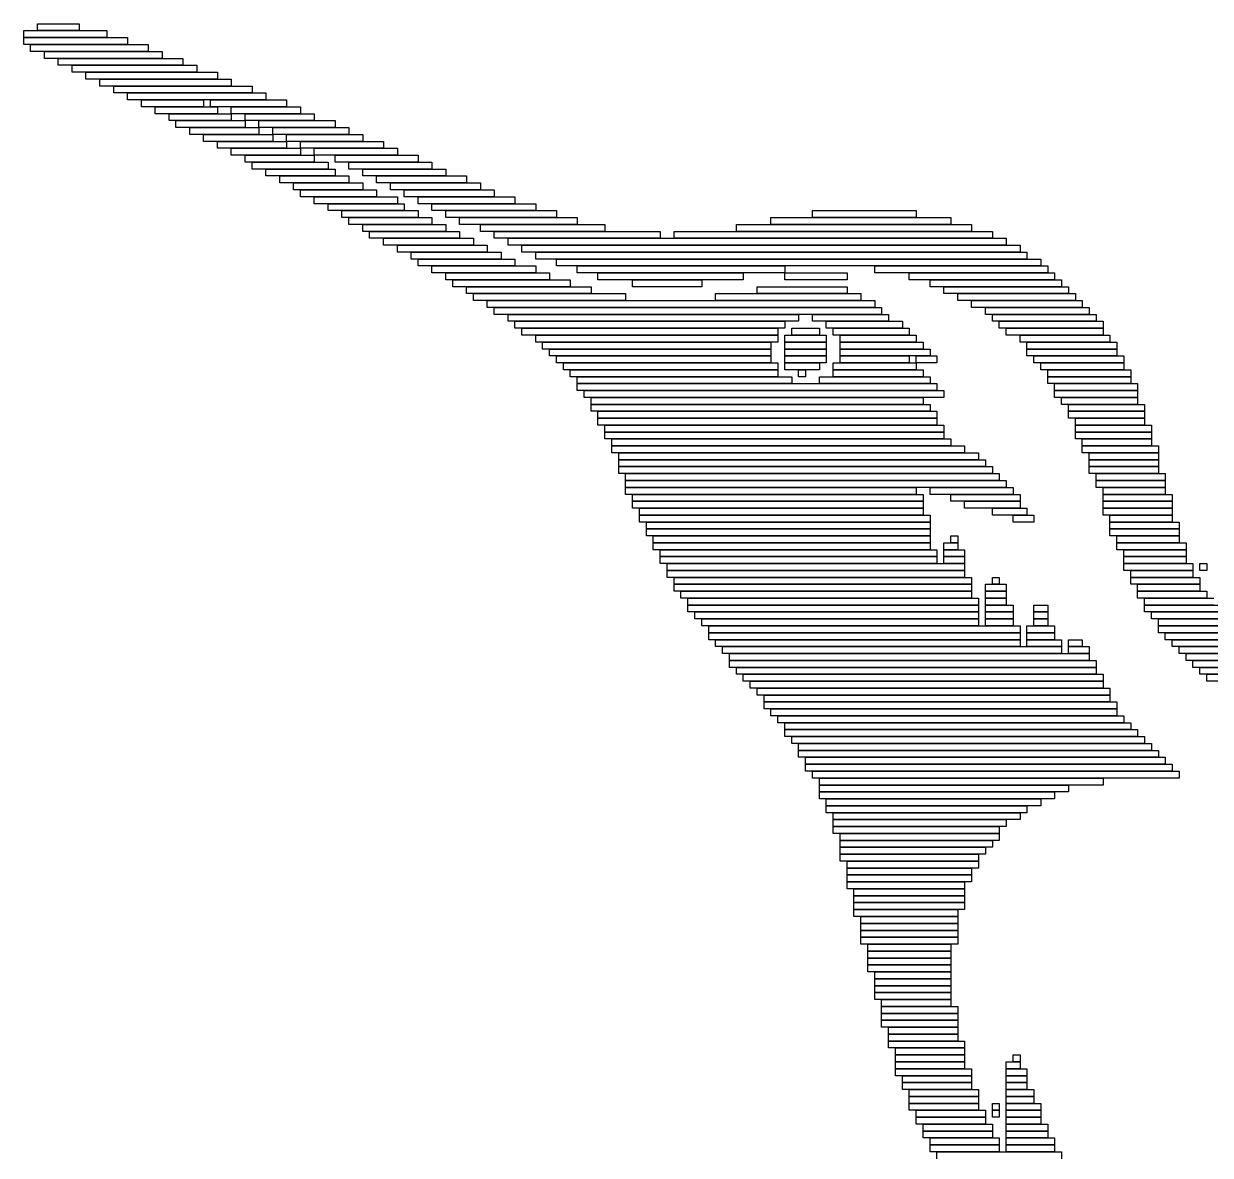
# Model space of a CAD drawing. Extents: x 309 to 714, y 307 to 718.
# Drawn here: x 309 to 480.5, y 509.5 to 673 of the extents above; entities that cross this region are included whole.
import ezdxf

# ---------------------------------------------------------------- set-up
doc = ezdxf.new("R2010")
doc.units = 0

msp = doc.modelspace()

# ---------------------------------------------------------------- linework, layer by layer
for p, q in [((311, 673), (317, 673)), ((311, 672), (311, 673)), ((317, 673), (317, 672)), ((309, 672), (321, 672)), ((309, 671), (309, 672)), ((321, 671), (309, 671)), ((309, 671), (324, 671)), ((309, 670), (309, 671)), ((317, 672), (311, 672)), ((321, 672), (321, 671)), ((324, 671), (324, 670)), ((324, 670), (309, 670)), ((310, 670), (327, 670)), ((310, 669), (310, 670)), ((327, 669), (310, 669)), ((312, 669), (329, 669)), ((312, 668), (312, 669)), ((327, 670), (327, 669)), ((329, 669), (329, 668)), ((329, 668), (312, 668)), ((314, 668), (332, 668)), ((314, 667), (314, 668)), ((332, 668), (332, 667)), ((332, 667), (314, 667)), ((316, 667), (334, 667)), ((316, 666), (316, 667)), ((334, 666), (316, 666)), ((318, 666), (337, 666)), ((318, 665), (318, 666)), ((334, 667), (334, 666)), ((337, 666), (337, 665)), ((337, 665), (318, 665)), ((320, 665), (339, 665)), ((320, 664), (320, 665)), ((339, 664), (320, 664)), ((322, 664), (342, 664)), ((322, 663), (322, 664)), ((339, 665), (339, 664)), ((342, 664), (342, 663)), ((342, 663), (322, 663)), ((324, 663), (344, 663)), ((324, 662), (324, 663)), ((344, 662), (324, 662)), ((326, 662), (335, 662)), ((326, 661), (326, 662)), ((335, 662), (335, 661)), ((336, 662), (347, 662)), ((336, 661), (336, 662)), ((344, 663), (344, 662)), ((347, 662), (347, 661)), ((335, 661), (326, 661)), ((328, 661), (337, 661)), ((328, 660), (328, 661)), ((347, 661), (336, 661)), ((337, 661), (337, 660)), ((339, 661), (349, 661)), ((339, 660), (339, 661)), ((349, 661), (349, 660)), ((337, 660), (328, 660)), ((330, 660), (339, 660)), ((330, 659), (330, 660)), ((339, 659), (330, 659)), ((331, 659), (341, 659)), ((331, 658), (331, 659)), ((349, 660), (339, 660)), ((339, 660), (339, 659)), ((341, 660), (351, 660)), ((341, 659), (341, 660)), ((351, 659), (341, 659)), ((341, 659), (341, 658)), ((343, 659), (354, 659)), ((343, 658), (343, 659)), ((351, 660), (351, 659)), ((354, 659), (354, 658)), ((341, 658), (331, 658)), ((333, 658), (343, 658)), ((333, 657), (333, 658)), ((343, 657), (333, 657)), ((335, 657), (345, 657)), ((335, 656), (335, 657)), ((354, 658), (343, 658)), ((343, 658), (343, 657)), ((345, 658), (356, 658)), ((345, 657), (345, 658)), ((356, 657), (345, 657)), ((345, 657), (345, 656)), ((347, 657), (358, 657)), ((347, 656), (347, 657)), ((356, 658), (356, 657)), ((358, 657), (358, 656)), ((345, 656), (335, 656)), ((337, 656), (347, 656)), ((337, 655), (337, 656)), ((358, 656), (347, 656)), ((347, 656), (347, 655)), ((349, 656), (361, 656)), ((349, 655), (349, 656)), ((361, 656), (361, 655)), ((347, 655), (337, 655)), ((339, 655), (349, 655)), ((339, 654), (339, 655)), ((349, 654), (339, 654)), ((341, 654), (351, 654)), ((341, 653), (341, 654)), ((361, 655), (349, 655)), ((349, 655), (349, 654)), ((351, 655), (363, 655)), ((351, 654), (351, 655)), ((363, 654), (351, 654)), ((351, 654), (351, 653)), ((354, 654), (366, 654)), ((354, 653), (354, 654)), ((363, 655), (363, 654)), ((366, 654), (366, 653)), ((351, 653), (341, 653)), ((342, 653), (353, 653)), ((342, 652), (342, 653)), ((353, 652), (342, 652)), ((344, 652), (354, 652)), ((344, 651), (344, 652)), ((353, 653), (353, 652)), ((366, 653), (354, 653)), ((354, 652), (354, 651)), ((356, 653), (368, 653)), ((356, 652), (356, 653)), ((368, 652), (356, 652)), ((358, 652), (370, 652)), ((358, 651), (358, 652)), ((368, 653), (368, 652)), ((370, 652), (370, 651)), ((354, 651), (344, 651)), ((346, 651), (356, 651)), ((346, 650), (346, 651)), ((356, 650), (346, 650)), ((348, 650), (358, 650)), ((348, 649), (348, 650)), ((356, 651), (356, 650)), ((370, 651), (358, 651)), ((358, 650), (358, 649)), ((360, 651), (373, 651)), ((360, 650), (360, 651)), ((373, 650), (360, 650)), ((362, 650), (375, 650)), ((362, 649), (362, 650)), ((373, 651), (373, 650)), ((375, 650), (375, 649)), ((358, 649), (348, 649)), ((349, 649), (360, 649)), ((349, 648), (349, 649)), ((360, 649), (360, 648)), ((375, 649), (362, 649)), ((364, 649), (377, 649)), ((364, 648), (364, 649)), ((377, 649), (377, 648)), ((360, 648), (349, 648)), ((351, 648), (363, 648)), ((351, 647), (351, 648)), ((363, 647), (351, 647)), ((353, 647), (364, 647)), ((353, 646), (353, 647)), ((363, 648), (363, 647)), ((377, 648), (364, 648)), ((364, 647), (364, 646)), ((366, 648), (380, 648)), ((366, 647), (366, 648)), ((380, 647), (366, 647)), ((368, 647), (383, 647)), ((368, 646), (368, 647)), ((380, 648), (380, 647)), ((383, 647), (383, 646)), ((364, 646), (353, 646)), ((355, 646), (366, 646)), ((355, 645), (355, 646)), ((366, 645), (355, 645)), ((356, 645), (368, 645)), ((356, 644), (356, 645)), ((366, 646), (366, 645)), ((383, 646), (368, 646)), ((368, 645), (368, 644)), ((370, 646), (386, 646)), ((370, 645), (370, 646)), ((386, 645), (370, 645)), ((372, 645), (389, 645)), ((372, 644), (372, 645)), ((386, 646), (386, 645)), ((389, 645), (389, 644)), ((417, 645), (443, 645)), ((417, 644), (417, 645)), ((423, 646), (438, 646)), ((423, 645), (423, 646)), ((438, 645), (423, 645)), ((438, 646), (438, 645)), ((443, 645), (443, 644)), ((368, 644), (356, 644)), ((358, 644), (370, 644)), ((358, 643), (358, 644)), ((370, 644), (370, 643)), ((389, 644), (372, 644)), ((375, 644), (393, 644)), ((375, 643), (375, 644)), ((393, 644), (393, 643)), ((412, 644), (446, 644)), ((412, 643), (412, 644)), ((443, 644), (417, 644)), ((446, 644), (446, 643)), ((370, 643), (358, 643)), ((359, 643), (372, 643)), ((359, 642), (359, 643)), ((372, 642), (359, 642)), ((361, 642), (374, 642)), ((361, 641), (361, 642)), ((372, 643), (372, 642)), ((374, 642), (374, 641)), ((393, 643), (375, 643)), ((377, 643), (401, 643)), ((377, 642), (377, 643)), ((401, 642), (377, 642)), ((379, 642), (451, 642)), ((379, 641), (379, 642)), ((401, 643), (401, 642)), ((403, 643), (449, 643)), ((403, 642), (403, 643)), ((449, 642), (403, 642)), ((446, 643), (412, 643)), ((449, 643), (449, 642)), ((451, 642), (451, 641)), ((374, 641), (361, 641)), ((363, 641), (376, 641)), ((363, 640), (363, 641)), ((376, 640), (363, 640)), ((365, 640), (378, 640)), ((365, 639), (365, 640)), ((376, 641), (376, 640)), ((378, 640), (378, 639)), ((451, 641), (379, 641)), ((381, 641), (453, 641)), ((381, 640), (381, 641)), ((453, 640), (381, 640)), ((383, 640), (454, 640)), ((383, 639), (383, 640)), ((453, 641), (453, 640)), ((454, 640), (454, 639)), ((378, 639), (365, 639)), ((366, 639), (380, 639)), ((366, 638), (366, 639)), ((380, 638), (366, 638)), ((368, 638), (383, 638)), ((368, 637), (368, 638)), ((380, 639), (380, 638)), ((454, 639), (383, 639)), ((383, 638), (383, 637)), ((386, 639), (456, 639)), ((386, 638), (386, 639)), ((456, 638), (386, 638)), ((389, 638), (419, 638)), ((389, 637), (389, 638)), ((419, 638), (419, 637)), ((432, 638), (457, 638)), ((432, 637), (432, 638)), ((456, 639), (456, 638)), ((457, 638), (457, 637)), ((383, 637), (368, 637)), ((370, 637), (385, 637)), ((370, 636), (370, 637)), ((385, 637), (385, 636)), ((419, 637), (389, 637)), ((392, 637), (413, 637)), ((392, 636), (392, 637)), ((413, 637), (413, 636)), ((419, 637), (428, 637)), ((419, 636), (419, 637)), ((428, 637), (428, 636)), ((457, 637), (432, 637)), ((437, 637), (458, 637)), ((437, 636), (437, 637)), ((458, 637), (458, 636)), ((385, 636), (370, 636)), ((371, 636), (388, 636)), ((371, 635), (371, 636)), ((388, 635), (371, 635)), ((373, 635), (391, 635)), ((373, 634), (373, 635)), ((388, 636), (388, 635)), ((391, 635), (391, 634)), ((413, 636), (392, 636)), ((397, 636), (407, 636)), ((397, 635), (397, 636)), ((407, 635), (397, 635)), ((407, 636), (407, 635)), ((415, 635), (428, 635)), ((415, 634), (415, 635)), ((428, 636), (419, 636)), ((428, 635), (428, 634)), ((458, 636), (437, 636)), ((440, 636), (459, 636)), ((440, 635), (440, 636)), ((459, 635), (440, 635)), ((442, 635), (460, 635)), ((442, 634), (442, 635)), ((459, 636), (459, 635)), ((460, 635), (460, 634)), ((391, 634), (373, 634)), ((374, 634), (396, 634)), ((374, 633), (374, 634)), ((396, 633), (374, 633)), ((376, 633), (432, 633)), ((376, 632), (376, 633)), ((396, 634), (396, 633)), ((409, 634), (430, 634)), ((409, 633), (409, 634)), ((430, 633), (409, 633)), ((428, 634), (415, 634)), ((430, 634), (430, 633)), ((432, 633), (432, 632)), ((460, 634), (442, 634)), ((444, 634), (461, 634)), ((444, 633), (444, 634)), ((461, 633), (444, 633)), ((446, 633), (462, 633)), ((446, 632), (446, 633)), ((461, 634), (461, 633)), ((462, 633), (462, 632)), ((432, 632), (376, 632)), ((377, 632), (433, 632)), ((377, 631), (377, 632)), ((433, 632), (433, 631)), ((462, 632), (446, 632)), ((448, 632), (463, 632)), ((448, 631), (448, 632)), ((463, 632), (463, 631)), ((433, 631), (377, 631)), ((379, 631), (421, 631)), ((379, 630), (379, 631)), ((421, 630), (379, 630)), ((380, 630), (419, 630)), ((380, 629), (380, 630)), ((419, 630), (419, 629)), ((421, 631), (421, 630)), ((423, 631), (434, 631)), ((423, 630), (423, 631)), ((434, 630), (423, 630)), ((425, 630), (436, 630)), ((425, 629), (425, 630)), ((434, 631), (434, 630)), ((436, 630), (436, 629)), ((463, 631), (448, 631)), ((449, 631), (464, 631)), ((449, 630), (449, 631)), ((464, 630), (449, 630)), ((450, 630), (465, 630)), ((450, 629), (450, 630)), ((464, 631), (464, 630)), ((465, 630), (465, 629)), ((419, 629), (380, 629)), ((381, 629), (418, 629)), ((381, 628), (381, 629)), ((418, 628), (381, 628)), ((383, 628), (418, 628)), ((383, 627), (383, 628)), ((418, 629), (418, 628)), ((418, 628), (418, 627)), ((419, 628), (425, 628)), ((419, 627), (419, 628)), ((420, 629), (424, 629)), ((420, 628), (420, 629)), ((424, 628), (420, 628)), ((424, 629), (424, 628)), ((436, 629), (425, 629)), ((425, 628), (425, 627)), ((426, 629), (437, 629)), ((426, 628), (426, 629)), ((437, 628), (426, 628)), ((427, 628), (438, 628)), ((427, 627), (427, 628)), ((437, 629), (437, 628)), ((438, 628), (438, 627)), ((465, 629), (450, 629)), ((451, 629), (465, 629)), ((451, 628), (451, 629)), ((465, 628), (451, 628)), ((453, 628), (466, 628)), ((453, 627), (453, 628)), ((465, 629), (465, 628)), ((466, 628), (466, 627)), ((418, 627), (383, 627)), ((384, 627), (417, 627)), ((384, 626), (384, 627)), ((417, 626), (384, 626)), ((385, 626), (417, 626)), ((385, 625), (385, 626)), ((417, 627), (417, 626)), ((417, 626), (417, 625)), ((425, 627), (419, 627)), ((419, 627), (425, 627)), ((419, 626), (419, 627)), ((425, 626), (419, 626)), ((419, 626), (425, 626)), ((419, 625), (419, 626)), ((425, 627), (425, 626)), ((425, 626), (425, 625)), ((438, 627), (427, 627)), ((427, 627), (439, 627)), ((427, 626), (427, 627)), ((439, 626), (427, 626)), ((427, 626), (440, 626)), ((427, 625), (427, 626)), ((439, 627), (439, 626)), ((440, 626), (440, 625)), ((466, 627), (453, 627)), ((454, 627), (467, 627)), ((454, 626), (454, 627)), ((467, 626), (454, 626)), ((454, 626), (467, 626)), ((454, 625), (454, 626)), ((467, 627), (467, 626)), ((467, 626), (467, 625)), ((417, 625), (385, 625)), ((386, 625), (417, 625)), ((386, 624), (386, 625)), ((417, 625), (417, 624)), ((425, 625), (419, 625)), ((419, 625), (425, 625)), ((419, 624), (419, 625)), ((425, 625), (425, 624)), ((440, 625), (427, 625)), ((427, 625), (437, 625)), ((427, 624), (427, 625)), ((437, 625), (437, 624)), ((438, 625), (441, 625)), ((438, 624), (438, 625)), ((441, 625), (441, 624)), ((467, 625), (454, 625)), ((455, 625), (468, 625)), ((455, 624), (455, 625)), ((468, 625), (468, 624)), ((417, 624), (386, 624)), ((387, 624), (418, 624)), ((387, 623), (387, 624)), ((418, 623), (387, 623)), ((388, 623), (418, 623)), ((388, 622), (388, 623)), ((418, 624), (418, 623)), ((418, 623), (418, 622)), ((425, 624), (419, 624)), ((419, 624), (424, 624)), ((419, 623), (419, 624)), ((424, 623), (419, 623)), ((421, 623), (422, 623)), ((421, 622), (421, 623)), ((422, 623), (422, 622)), ((424, 624), (424, 623)), ((426, 624), (438, 624)), ((426, 623), (426, 624)), ((438, 623), (426, 623)), ((426, 623), (439, 623)), ((426, 622), (426, 623)), ((437, 624), (427, 624)), ((441, 624), (438, 624)), ((438, 624), (438, 623)), ((439, 623), (439, 622)), ((468, 624), (455, 624)), ((456, 624), (468, 624)), ((456, 623), (456, 624)), ((468, 623), (456, 623)), ((457, 623), (469, 623)), ((457, 622), (457, 623)), ((468, 624), (468, 623)), ((469, 623), (469, 622)), ((418, 622), (388, 622)), ((389, 622), (420, 622)), ((389, 621), (389, 622)), ((420, 621), (389, 621)), ((389, 621), (441, 621)), ((389, 620), (389, 621)), ((420, 622), (420, 621)), ((422, 622), (421, 622)), ((424, 622), (440, 622)), ((424, 621), (424, 622)), ((440, 621), (424, 621)), ((439, 622), (426, 622)), ((440, 622), (440, 621)), ((441, 621), (441, 620)), ((469, 622), (457, 622)), ((457, 622), (469, 622)), ((457, 621), (457, 622)), ((469, 621), (457, 621)), ((458, 621), (470, 621)), ((458, 620), (458, 621)), ((469, 622), (469, 621)), ((470, 621), (470, 620)), ((441, 620), (389, 620)), ((390, 620), (442, 620)), ((390, 619), (390, 620)), ((442, 620), (442, 619)), ((470, 620), (458, 620)), ((458, 620), (470, 620)), ((458, 619), (458, 620)), ((470, 620), (470, 619)), ((442, 619), (390, 619)), ((391, 619), (439, 619)), ((391, 618), (391, 619)), ((439, 618), (391, 618)), ((391, 618), (440, 618)), ((391, 617), (391, 618)), ((439, 619), (439, 618)), ((440, 618), (440, 617)), ((470, 619), (458, 619)), ((459, 619), (470, 619)), ((459, 618), (459, 619)), ((470, 618), (459, 618)), ((460, 618), (471, 618)), ((460, 617), (460, 618)), ((470, 619), (470, 618)), ((471, 618), (471, 617)), ((440, 617), (391, 617)), ((392, 617), (441, 617)), ((392, 616), (392, 617)), ((441, 616), (392, 616)), ((392, 616), (441, 616)), ((392, 615), (392, 616)), ((441, 617), (441, 616)), ((441, 616), (441, 615)), ((471, 617), (460, 617)), ((460, 617), (471, 617)), ((460, 616), (460, 617)), ((471, 616), (460, 616)), ((461, 616), (471, 616)), ((461, 615), (461, 616)), ((471, 617), (471, 616)), ((471, 616), (471, 615)), ((441, 615), (392, 615)), ((393, 615), (442, 615)), ((393, 614), (393, 615)), ((442, 614), (393, 614)), ((393, 614), (442, 614)), ((393, 613), (393, 614)), ((442, 615), (442, 614)), ((442, 614), (442, 613)), ((471, 615), (461, 615)), ((461, 615), (472, 615)), ((461, 614), (461, 615)), ((472, 614), (461, 614)), ((461, 614), (472, 614)), ((461, 613), (461, 614)), ((472, 615), (472, 614)), ((472, 614), (472, 613)), ((442, 613), (393, 613)), ((394, 613), (443, 613)), ((394, 612), (394, 613)), ((443, 613), (443, 612)), ((472, 613), (461, 613)), ((462, 613), (472, 613)), ((462, 612), (462, 613)), ((472, 613), (472, 612)), ((443, 612), (394, 612)), ((394, 612), (445, 612)), ((394, 611), (394, 612)), ((445, 611), (394, 611)), ((395, 611), (447, 611)), ((395, 610), (395, 611)), ((445, 612), (445, 611)), ((447, 611), (447, 610)), ((472, 612), (462, 612)), ((462, 612), (473, 612)), ((462, 611), (462, 612)), ((473, 611), (462, 611)), ((463, 611), (473, 611)), ((463, 610), (463, 611)), ((473, 612), (473, 611)), ((473, 611), (473, 610)), ((447, 610), (395, 610)), ((395, 610), (448, 610)), ((395, 609), (395, 610)), ((448, 609), (395, 609)), ((395, 609), (449, 609)), ((395, 608), (395, 609)), ((448, 610), (448, 609)), ((449, 609), (449, 608)), ((473, 610), (463, 610)), ((463, 610), (473, 610)), ((463, 609), (463, 610)), ((473, 609), (463, 609)), ((463, 609), (473, 609)), ((463, 608), (463, 609)), ((473, 610), (473, 609)), ((473, 609), (473, 608)), ((449, 608), (395, 608)), ((396, 608), (450, 608)), ((396, 607), (396, 608)), ((450, 608), (450, 607)), ((473, 608), (463, 608)), ((464, 608), (474, 608)), ((464, 607), (464, 608)), ((474, 608), (474, 607)), ((450, 607), (396, 607)), ((396, 607), (451, 607)), ((396, 606), (396, 607)), ((451, 606), (396, 606)), ((396, 606), (438, 606)), ((396, 605), (396, 606)), ((438, 606), (438, 605)), ((440, 606), (452, 606)), ((440, 605), (440, 606)), ((451, 607), (451, 606)), ((452, 606), (452, 605)), ((474, 607), (464, 607)), ((464, 607), (474, 607)), ((464, 606), (464, 607)), ((474, 606), (464, 606)), ((465, 606), (474, 606)), ((465, 605), (465, 606)), ((474, 607), (474, 606)), ((474, 606), (474, 605)), ((438, 605), (396, 605)), ((397, 605), (439, 605)), ((397, 604), (397, 605)), ((439, 604), (397, 604)), ((397, 604), (439, 604)), ((397, 603), (397, 604)), ((439, 605), (439, 604)), ((439, 604), (439, 603)), ((452, 605), (440, 605)), ((443, 605), (453, 605)), ((443, 604), (443, 605)), ((453, 604), (443, 604)), ((445, 604), (453, 604)), ((445, 603), (445, 604)), ((453, 605), (453, 604)), ((453, 604), (453, 603)), ((474, 605), (465, 605)), ((465, 605), (475, 605)), ((465, 604), (465, 605)), ((475, 604), (465, 604)), ((465, 604), (475, 604)), ((465, 603), (465, 604)), ((475, 605), (475, 604)), ((475, 604), (475, 603)), ((439, 603), (397, 603)), ((398, 603), (439, 603)), ((398, 602), (398, 603)), ((439, 602), (398, 602)), ((398, 602), (440, 602)), ((398, 601), (398, 602)), ((439, 603), (439, 602)), ((440, 602), (440, 601)), ((453, 603), (445, 603)), ((449, 603), (454, 603)), ((449, 602), (449, 603)), ((454, 602), (449, 602)), ((452, 602), (455, 602)), ((452, 601), (452, 602)), ((454, 603), (454, 602)), ((455, 602), (455, 601)), ((475, 603), (465, 603)), ((465, 603), (475, 603)), ((465, 602), (465, 603)), ((475, 602), (465, 602)), ((466, 602), (475, 602)), ((466, 601), (466, 602)), ((475, 603), (475, 602)), ((475, 602), (475, 601)), ((440, 601), (398, 601)), ((399, 601), (440, 601)), ((399, 600), (399, 601)), ((440, 601), (440, 600)), ((455, 601), (452, 601)), ((475, 601), (466, 601)), ((466, 601), (476, 601)), ((466, 600), (466, 601)), ((476, 601), (476, 600)), ((440, 600), (399, 600)), ((399, 600), (440, 600)), ((399, 599), (399, 600)), ((440, 599), (399, 599)), ((400, 599), (440, 599)), ((400, 598), (400, 599)), ((440, 600), (440, 599)), ((440, 599), (440, 598)), ((443, 599), (444, 599)), ((443, 598), (443, 599)), ((444, 599), (444, 598)), ((476, 600), (466, 600)), ((466, 600), (476, 600)), ((466, 599), (466, 600)), ((476, 599), (466, 599)), ((467, 599), (476, 599)), ((467, 598), (467, 599)), ((476, 600), (476, 599)), ((476, 599), (476, 598)), ((440, 598), (400, 598)), ((400, 598), (440, 598)), ((400, 597), (400, 598)), ((440, 597), (400, 597)), ((401, 597), (441, 597)), ((401, 596), (401, 597)), ((440, 598), (440, 597)), ((441, 597), (441, 596)), ((442, 598), (444, 598)), ((442, 597), (442, 598)), ((444, 597), (442, 597)), ((442, 597), (445, 597)), ((442, 596), (442, 597)), ((444, 598), (443, 598)), ((444, 598), (444, 597)), ((445, 597), (445, 596)), ((476, 598), (467, 598)), ((467, 598), (477, 598)), ((467, 597), (467, 598)), ((477, 597), (467, 597)), ((468, 597), (477, 597)), ((468, 596), (468, 597)), ((477, 598), (477, 597)), ((477, 597), (477, 596)), ((441, 596), (401, 596)), ((401, 596), (441, 596)), ((401, 595), (401, 596)), ((441, 596), (441, 595)), ((445, 596), (442, 596)), ((442, 596), (445, 596)), ((442, 595), (442, 596)), ((445, 596), (445, 595)), ((477, 596), (468, 596)), ((468, 596), (477, 596)), ((468, 595), (468, 596)), ((477, 596), (477, 595)), ((441, 595), (401, 595)), ((402, 595), (445, 595)), ((402, 594), (402, 595)), ((445, 594), (402, 594)), ((402, 594), (445, 594)), ((402, 593), (402, 594)), ((445, 595), (442, 595)), ((445, 595), (445, 594)), ((445, 594), (445, 593)), ((477, 595), (468, 595)), ((468, 595), (478, 595)), ((468, 594), (468, 595)), ((478, 594), (468, 594)), ((469, 594), (478, 594)), ((469, 593), (469, 594)), ((478, 595), (478, 594)), ((478, 594), (478, 593)), ((479, 595), (480, 595)), ((479, 594), (479, 595)), ((480, 594), (479, 594)), ((480, 595), (480, 594)), ((445, 593), (402, 593)), ((403, 593), (446, 593)), ((403, 592), (403, 593)), ((446, 592), (403, 592)), ((403, 592), (446, 592)), ((403, 591), (403, 592)), ((446, 593), (446, 592)), ((446, 592), (446, 591)), ((448, 592), (451, 592)), ((448, 591), (448, 592)), ((449, 593), (450, 593)), ((449, 592), (449, 593)), ((450, 592), (449, 592)), ((450, 593), (450, 592)), ((451, 592), (451, 591)), ((478, 593), (469, 593)), ((469, 593), (479, 593)), ((469, 592), (469, 593)), ((479, 592), (469, 592)), ((470, 592), (479, 592)), ((470, 591), (470, 592)), ((479, 593), (479, 592)), ((479, 592), (479, 591)), ((446, 591), (403, 591)), ((404, 591), (446, 591)), ((404, 590), (404, 591)), ((446, 590), (404, 590)), ((405, 590), (447, 590)), ((405, 589), (405, 590)), ((446, 591), (446, 590)), ((447, 590), (447, 589)), ((451, 591), (448, 591)), ((448, 591), (451, 591)), ((448, 590), (448, 591)), ((451, 590), (448, 590)), ((448, 590), (451, 590)), ((448, 589), (448, 590)), ((451, 591), (451, 590)), ((451, 590), (451, 589)), ((479, 591), (470, 591)), ((470, 591), (480, 591)), ((470, 590), (470, 591)), ((480, 590), (470, 590)), ((471, 590), (481, 590)), ((471, 589), (471, 590)), ((480, 591), (480, 590)), ((447, 589), (405, 589)), ((405, 589), (447, 589)), ((405, 588), (405, 589)), ((447, 589), (447, 588)), ((451, 589), (448, 589)), ((448, 589), (452, 589)), ((448, 588), (448, 589)), ((452, 589), (452, 588)), ((455, 589), (457, 589)), ((455, 588), (455, 589)), ((457, 589), (457, 588)), ((481, 589), (471, 589)), ((471, 589), (482, 589)), ((471, 588), (471, 589)), ((447, 588), (405, 588)), ((406, 588), (447, 588)), ((406, 587), (406, 588)), ((447, 587), (406, 587)), ((407, 587), (447, 587)), ((407, 586), (407, 587)), ((447, 588), (447, 587)), ((447, 587), (447, 586)), ((452, 588), (448, 588)), ((448, 588), (452, 588)), ((448, 587), (448, 588)), ((452, 587), (448, 587)), ((448, 587), (452, 587)), ((448, 586), (448, 587)), ((452, 588), (452, 587)), ((452, 587), (452, 586)), ((457, 588), (455, 588)), ((455, 588), (457, 588)), ((455, 587), (455, 588)), ((457, 587), (455, 587)), ((455, 587), (457, 587)), ((455, 586), (455, 587)), ((457, 588), (457, 587)), ((457, 587), (457, 586)), ((482, 588), (471, 588)), ((472, 588), (483, 588)), ((472, 587), (472, 588)), ((483, 587), (472, 587)), ((473, 587), (484, 587)), ((473, 586), (473, 587)), ((447, 586), (407, 586)), ((408, 586), (453, 586)), ((408, 585), (408, 586)), ((453, 585), (408, 585)), ((408, 585), (453, 585)), ((408, 584), (408, 585)), ((452, 586), (448, 586)), ((453, 586), (453, 585)), ((453, 585), (453, 584)), ((454, 586), (458, 586)), ((454, 585), (454, 586)), ((458, 585), (454, 585)), ((454, 585), (458, 585)), ((454, 584), (454, 585)), ((457, 586), (455, 586)), ((458, 586), (458, 585)), ((458, 585), (458, 584)), ((484, 586), (473, 586)), ((473, 586), (486, 586)), ((473, 585), (473, 586)), ((486, 585), (473, 585)), ((474, 585), (489, 585)), ((474, 584), (474, 585)), ((453, 584), (408, 584)), ((409, 584), (453, 584)), ((409, 583), (409, 584)), ((453, 584), (453, 583)), ((458, 584), (454, 584)), ((454, 584), (459, 584)), ((454, 583), (454, 584)), ((459, 584), (459, 583)), ((460, 584), (462, 584)), ((460, 583), (460, 584)), ((462, 584), (462, 583)), ((489, 584), (474, 584)), ((475, 584), (519, 584)), ((475, 583), (475, 584)), ((453, 583), (409, 583)), ((410, 583), (459, 583)), ((410, 582), (410, 583)), ((459, 582), (410, 582)), ((411, 582), (463, 582)), ((411, 581), (411, 582)), ((459, 583), (454, 583)), ((459, 583), (459, 582)), ((462, 583), (460, 583)), ((460, 583), (463, 583)), ((460, 582), (460, 583)), ((463, 582), (460, 582)), ((463, 583), (463, 582)), ((463, 582), (463, 581)), ((519, 583), (475, 583)), ((476, 583), (518, 583)), ((476, 582), (476, 583)), ((518, 582), (476, 582)), ((477, 582), (517, 582)), ((477, 581), (477, 582)), ((463, 581), (411, 581)), ((411, 581), (464, 581)), ((411, 580), (411, 581)), ((464, 580), (411, 580)), ((412, 580), (464, 580)), ((412, 579), (412, 580)), ((464, 581), (464, 580)), ((464, 580), (464, 579)), ((517, 581), (477, 581)), ((478, 581), (515, 581)), ((478, 580), (478, 581)), ((515, 580), (478, 580)), ((479, 580), (514, 580)), ((479, 579), (479, 580)), ((464, 579), (412, 579)), ((413, 579), (465, 579)), ((413, 578), (413, 579)), ((465, 578), (413, 578)), ((414, 578), (465, 578)), ((414, 577), (414, 578)), ((465, 579), (465, 578)), ((465, 578), (465, 577)), ((514, 579), (479, 579)), ((480, 579), (512, 579)), ((480, 578), (480, 579)), ((512, 578), (480, 578)), ((465, 577), (414, 577)), ((415, 577), (466, 577)), ((415, 576), (415, 577)), ((466, 577), (466, 576)), ((466, 576), (415, 576)), ((416, 576), (466, 576)), ((416, 575), (416, 576)), ((466, 575), (416, 575)), ((416, 575), (467, 575)), ((416, 574), (416, 575)), ((466, 576), (466, 575)), ((467, 575), (467, 574)), ((467, 574), (416, 574)), ((417, 574), (467, 574)), ((417, 573), (417, 574)), ((467, 573), (417, 573)), ((418, 573), (468, 573)), ((418, 572), (418, 573)), ((467, 574), (467, 573)), ((468, 573), (468, 572)), ((468, 572), (418, 572)), ((419, 572), (469, 572)), ((419, 571), (419, 572)), ((469, 572), (469, 571)), ((469, 571), (419, 571)), ((419, 571), (470, 571)), ((419, 570), (419, 571)), ((470, 570), (419, 570)), ((420, 570), (471, 570)), ((420, 569), (420, 570)), ((470, 571), (470, 570)), ((471, 570), (471, 569)), ((471, 569), (420, 569)), ((421, 569), (472, 569)), ((421, 568), (421, 569)), ((472, 568), (421, 568)), ((421, 568), (473, 568)), ((421, 567), (421, 568)), ((472, 569), (472, 568)), ((473, 568), (473, 567)), ((473, 567), (421, 567)), ((422, 567), (474, 567)), ((422, 566), (422, 567)), ((474, 566), (422, 566)), ((422, 566), (475, 566)), ((422, 565), (422, 566)), ((474, 567), (474, 566)), ((475, 566), (475, 565)), ((475, 565), (422, 565)), ((423, 565), (476, 565)), ((423, 564), (423, 565)), ((476, 565), (476, 564)), ((476, 564), (423, 564)), ((424, 564), (465, 564)), ((424, 563), (424, 564)), ((465, 563), (424, 563)), ((424, 563), (460, 563)), ((424, 562), (424, 563)), ((460, 563), (460, 562)), ((465, 564), (465, 563)), ((460, 562), (424, 562)), ((424, 562), (458, 562)), ((424, 561), (424, 562)), ((458, 561), (424, 561)), ((425, 561), (456, 561)), ((425, 560), (425, 561)), ((456, 561), (456, 560)), ((458, 562), (458, 561)), ((456, 560), (425, 560)), ((425, 560), (454, 560)), ((425, 559), (425, 560)), ((454, 560), (454, 559)), ((454, 559), (425, 559)), ((426, 559), (453, 559)), ((426, 558), (426, 559)), ((453, 558), (426, 558)), ((426, 558), (451, 558)), ((426, 557), (426, 558)), ((451, 558), (451, 557)), ((453, 559), (453, 558)), ((451, 557), (426, 557)), ((426, 557), (450, 557)), ((426, 556), (426, 557)), ((450, 556), (426, 556)), ((427, 556), (450, 556)), ((427, 555), (427, 556)), ((450, 557), (450, 556)), ((450, 556), (450, 555)), ((450, 555), (427, 555)), ((427, 555), (449, 555)), ((427, 554), (427, 555)), ((449, 554), (427, 554)), ((427, 554), (448, 554)), ((427, 553), (427, 554)), ((448, 554), (448, 553)), ((449, 555), (449, 554)), ((448, 553), (427, 553)), ((427, 553), (447, 553)), ((427, 552), (427, 553)), ((447, 553), (447, 552)), ((447, 552), (427, 552)), ((428, 552), (447, 552)), ((428, 551), (428, 552)), ((447, 551), (428, 551)), ((428, 551), (446, 551)), ((428, 550), (428, 551)), ((446, 551), (446, 550)), ((447, 552), (447, 551)), ((446, 550), (428, 550)), ((428, 550), (446, 550)), ((428, 549), (428, 550)), ((446, 549), (428, 549)), ((428, 549), (445, 549)), ((428, 548), (428, 549)), ((445, 549), (445, 548)), ((446, 550), (446, 549)), ((445, 548), (428, 548)), ((429, 548), (445, 548)), ((429, 547), (429, 548)), ((445, 548), (445, 547)), ((445, 547), (429, 547)), ((429, 547), (445, 547)), ((429, 546), (429, 547)), ((445, 546), (429, 546)), ((429, 546), (445, 546)), ((429, 545), (429, 546)), ((445, 547), (445, 546)), ((445, 546), (445, 545)), ((445, 545), (429, 545)), ((429, 545), (444, 545)), ((429, 544), (429, 545)), ((444, 544), (429, 544)), ((430, 544), (444, 544)), ((430, 543), (430, 544)), ((444, 545), (444, 544)), ((444, 544), (444, 543)), ((444, 543), (430, 543)), ((430, 543), (444, 543)), ((430, 542), (430, 543)), ((444, 542), (430, 542)), ((430, 542), (444, 542)), ((430, 541), (430, 542)), ((444, 543), (444, 542)), ((444, 542), (444, 541)), ((444, 541), (430, 541)), ((430, 541), (444, 541)), ((430, 540), (430, 541)), ((444, 541), (444, 540)), ((444, 540), (430, 540)), ((431, 540), (443, 540)), ((431, 539), (431, 540)), ((443, 539), (431, 539)), ((431, 539), (443, 539)), ((431, 538), (431, 539)), ((443, 540), (443, 539)), ((443, 539), (443, 538)), ((443, 538), (431, 538)), ((431, 538), (443, 538)), ((431, 537), (431, 538)), ((443, 537), (431, 537)), ((431, 537), (443, 537)), ((431, 536), (431, 537)), ((443, 538), (443, 537)), ((443, 537), (443, 536)), ((443, 536), (431, 536)), ((432, 536), (443, 536)), ((432, 535), (432, 536)), ((443, 536), (443, 535)), ((443, 535), (432, 535)), ((432, 535), (443, 535)), ((432, 534), (432, 535)), ((443, 534), (432, 534)), ((432, 534), (443, 534)), ((432, 533), (432, 534)), ((443, 535), (443, 534)), ((443, 534), (443, 533)), ((443, 533), (432, 533)), ((432, 533), (443, 533)), ((432, 532), (432, 533)), ((443, 532), (432, 532)), ((433, 532), (443, 532)), ((433, 531), (433, 532)), ((443, 533), (443, 532)), ((443, 532), (443, 531)), ((443, 531), (433, 531)), ((433, 531), (444, 531)), ((433, 530), (433, 531)), ((444, 530), (433, 530)), ((433, 530), (444, 530)), ((433, 529), (433, 530)), ((444, 531), (444, 530)), ((444, 530), (444, 529)), ((444, 529), (433, 529)), ((433, 529), (444, 529)), ((433, 528), (433, 529)), ((444, 529), (444, 528)), ((444, 528), (433, 528)), ((434, 528), (444, 528)), ((434, 527), (434, 528)), ((444, 527), (434, 527)), ((434, 527), (444, 527)), ((434, 526), (434, 527)), ((444, 528), (444, 527)), ((444, 527), (444, 526)), ((444, 526), (434, 526)), ((434, 526), (445, 526)), ((434, 525), (434, 526)), ((445, 525), (434, 525)), ((435, 525), (445, 525)), ((435, 524), (435, 525)), ((445, 526), (445, 525)), ((445, 525), (445, 524)), ((445, 524), (435, 524)), ((435, 524), (445, 524)), ((435, 523), (435, 524)), ((445, 524), (445, 523)), ((452, 524), (453, 524)), ((452, 523), (452, 524)), ((453, 524), (453, 523)), ((445, 523), (435, 523)), ((435, 523), (445, 523)), ((435, 522), (435, 523)), ((445, 522), (435, 522)), ((435, 522), (446, 522)), ((435, 521), (435, 522)), ((445, 523), (445, 522)), ((446, 522), (446, 521)), ((451, 523), (453, 523)), ((451, 522), (451, 523)), ((453, 522), (451, 522)), ((451, 522), (454, 522)), ((451, 521), (451, 522)), ((453, 523), (452, 523)), ((453, 523), (453, 522)), ((454, 522), (454, 521)), ((446, 521), (435, 521)), ((436, 521), (446, 521)), ((436, 520), (436, 521)), ((446, 520), (436, 520)), ((436, 520), (446, 520)), ((436, 519), (436, 520)), ((446, 521), (446, 520)), ((446, 520), (446, 519)), ((454, 521), (451, 521)), ((451, 521), (454, 521)), ((451, 520), (451, 521)), ((454, 520), (451, 520)), ((451, 520), (454, 520)), ((451, 519), (451, 520)), ((454, 521), (454, 520)), ((454, 520), (454, 519)), ((446, 519), (436, 519)), ((437, 519), (447, 519)), ((437, 518), (437, 519)), ((447, 518), (437, 518)), ((437, 518), (447, 518)), ((437, 517), (437, 518)), ((447, 519), (447, 518)), ((447, 518), (447, 517)), ((454, 519), (451, 519)), ((451, 519), (455, 519)), ((451, 518), (451, 519)), ((455, 518), (451, 518)), ((451, 518), (455, 518)), ((451, 517), (451, 518)), ((455, 519), (455, 518)), ((455, 518), (455, 517)), ((447, 517), (437, 517)), ((437, 517), (447, 517)), ((437, 516), (437, 517)), ((447, 517), (447, 516)), ((449, 517), (450, 517)), ((449, 516), (449, 517)), ((450, 517), (450, 516)), ((455, 517), (451, 517)), ((451, 517), (456, 517)), ((451, 516), (451, 517)), ((456, 517), (456, 516)), ((447, 516), (437, 516)), ((438, 516), (448, 516)), ((438, 515), (438, 516)), ((448, 515), (438, 515)), ((438, 515), (448, 515)), ((438, 514), (438, 515)), ((448, 516), (448, 515)), ((448, 515), (448, 514)), ((450, 516), (449, 516)), ((449, 516), (450, 516)), ((449, 515), (449, 516)), ((450, 515), (449, 515)), ((450, 516), (450, 515)), ((456, 516), (451, 516)), ((451, 516), (456, 516)), ((451, 515), (451, 516)), ((456, 515), (451, 515)), ((451, 515), (456, 515)), ((451, 514), (451, 515)), ((456, 516), (456, 515)), ((456, 515), (456, 514)), ((448, 514), (438, 514)), ((439, 514), (449, 514)), ((439, 513), (439, 514)), ((449, 513), (439, 513)), ((439, 513), (449, 513)), ((439, 512), (439, 513)), ((449, 514), (449, 513)), ((449, 513), (449, 512)), ((456, 514), (451, 514)), ((451, 514), (457, 514)), ((451, 513), (451, 514)), ((457, 513), (451, 513)), ((451, 513), (457, 513)), ((451, 512), (451, 513)), ((457, 514), (457, 513)), ((457, 513), (457, 512)), ((449, 512), (439, 512)), ((440, 512), (450, 512)), ((440, 511), (440, 512)), ((450, 512), (450, 511)), ((457, 512), (451, 512)), ((451, 512), (458, 512)), ((451, 511), (451, 512)), ((458, 512), (458, 511)), ((450, 511), (440, 511)), ((440, 511), (450, 511)), ((440, 510), (440, 511)), ((450, 510), (440, 510)), ((441, 510), (459, 510)), ((441, 509), (441, 510)), ((450, 511), (450, 510)), ((458, 511), (451, 511)), ((451, 511), (458, 511)), ((451, 510), (451, 511)), ((458, 510), (451, 510)), ((458, 511), (458, 510)), ((459, 510), (459, 509))]:
    msp.add_line(p, q)

doc.saveas('drawing.dxf')
